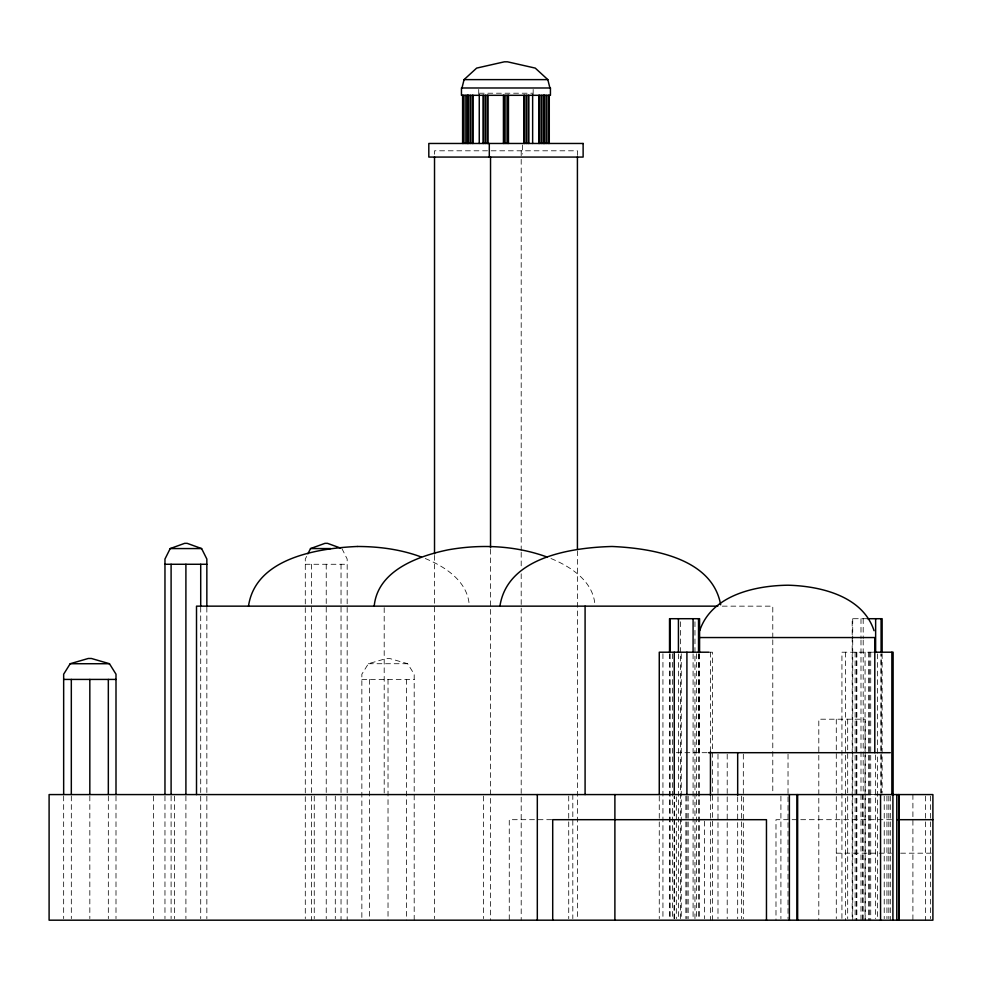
<?xml version="1.0" encoding="UTF-8"?>
<svg xmlns="http://www.w3.org/2000/svg" width="982" height="982" viewBox="0 0 982 982"><rect width="100%" height="100%" fill="white"/><g stroke="black" fill="none" stroke-linecap="round" stroke-linejoin="round"><path stroke-width="0.74" stroke-dasharray="4.91 3.68" d="M306.605 556.426L305.292 559.04L305.292 918.649M414.195 920.183L414.195 674.192L407.653 663.722L389.596 658.48L386.454 658.48L368.397 663.722L361.855 674.192L361.855 918.649M479.253 93.216L532.637 93.216M305.292 564.269L347.174 564.269M722.298 606.152L772.785 606.152L772.785 638.312M866.848 618.709L852.192 618.709L852.192 635.538M709.532 652.208L712.441 652.208L712.441 920.183M872.642 652.208L841.93 652.208L841.93 918.661M368.397 663.722L407.653 663.722M361.855 679.421L414.195 679.421M676.328 752.691L707.752 752.691M870.96 794.573L874.606 794.573M551.626 819.688L509.265 819.688L509.265 920.183M891.546 819.688L775.989 819.688L775.989 920.183M836.283 853.186L891.447 853.186M900.641 853.186L931.857 853.186M550.976 558.525C570.444 566.467 592.404 580.669 594.81 603.476M425.255 558.525C444.723 566.467 466.695 580.669 469.089 603.476M341.932 548.57L347.174 559.04L347.174 920.183M930.384 796.095L930.384 918.661M925.572 796.095L925.572 920.183M912.904 794.573L912.904 920.183M890.293 796.095L890.293 920.183M888.833 796.095L888.833 918.649M886.942 796.095L886.942 918.649M884.23 796.095L884.23 918.649M882.131 653.742L882.131 793.161M877.626 653.902L877.626 918.649M875.637 754.913L875.637 918.649M870.727 652.208L870.727 920.183M869.463 652.208L869.463 920.183M868.419 652.208L868.419 920.183M865.179 920.183L865.179 719.205L818.804 719.205L818.804 920.183M865.068 652.208L865.068 920.183M863.19 618.709L863.19 638.607M863.19 640.129L863.19 920.183M862.552 794.573L862.552 920.183M860.993 618.709L860.993 638.607M860.993 640.129L860.993 920.183M856.795 652.208L856.795 920.183M856.697 652.208L856.697 920.183M855.126 652.208L855.126 920.183M852.72 618.709L852.72 638.607M852.72 640.129L852.72 920.183M852.192 637.072L852.192 918.649M847.687 719.205L847.687 918.661M845.49 652.208L845.49 920.183M836.283 719.205L836.283 918.661M788.03 754.213L788.03 795.334M788.03 796.856L788.03 918.661M780.911 796.095L780.911 918.649M772.785 639.847L772.785 794.573M743.325 754.213L743.325 918.661M741.447 796.095L741.447 918.661M737.678 796.856L737.678 918.661M727.208 754.213L727.208 795.334M727.208 796.856L727.208 918.661M717.989 754.213L717.989 795.334M717.989 796.856L717.989 918.661M710.452 652.208L710.452 751.733M710.452 796.144L710.452 920.183M704.389 821.21L704.389 918.661M699.577 653.742L699.577 918.649M698.951 654.221L698.951 752.691M698.521 653.742L698.521 918.649M696.434 653.742L696.434 918.661M694.961 621.766L694.961 918.649M693.083 653.902L693.083 918.649M688.161 796.144L688.161 918.649M686.909 796.144L686.909 918.649M685.866 796.144L685.866 918.649M681.25 653.742L681.25 918.661M680.624 621.766L680.624 918.649M678.427 653.902L678.427 918.649M676.328 796.856L676.328 918.661M672.572 653.742L672.572 918.649M670.154 653.902L670.154 918.649M669.528 653.742L669.528 918.649M662.936 653.742L662.936 918.649M659.266 796.144L659.266 918.649M577.416 155.389L577.416 150.798L434.523 150.798L434.523 155.389M577.416 550.816L577.416 920.183M572.813 794.573L572.813 918.661M568.725 796.095L568.725 918.649M533.165 89.448L533.165 95.315M522.424 144.98L522.424 154.051M521.197 150.798L521.197 550.816M521.197 552.35L521.197 567.67M521.197 573.807L521.197 920.183M490.534 549.282L490.534 920.183M483.414 796.095L483.414 918.649M478.725 89.448L478.725 93.855M434.523 555.407L434.523 918.649M406.523 679.421L406.523 920.183M388.025 679.421L388.025 920.183M384.195 607.674L384.195 793.039M369.514 679.421L369.514 920.183M341.036 564.269L341.036 920.183M335.292 796.095L335.292 918.649M326.233 564.269L326.233 918.649M314.252 796.095L314.252 918.649M311.429 564.269L311.429 920.183M206.846 607.232L206.846 918.649M200.709 607.232L200.709 918.649M185.905 795.923L185.905 918.649M174.403 796.095L174.403 918.649M171.101 795.923L171.101 918.649M164.964 795.923L164.964 918.649M153.462 796.095L153.462 918.649M115.999 795.972L115.999 918.649M108.327 795.972L108.327 918.649M89.828 795.972L89.828 918.649M71.318 795.972L71.318 918.649M63.658 795.972L63.658 918.649M881.087 793.161L881.087 653.742L880.977 793.088M674.241 918.649L674.241 796.144L674.131 918.649"/><path stroke-width="1.47" d="M248.495 606.152C255.467 558.12 317.628 548.202 357.276 546.483M374.203 606.152C377.554 570.603 418.074 556.008 448.173 549.834C481.033 543.954 515.697 545.562 547.183 557.076M499.924 606.152C507.375 557.003 571.463 547.6 612.007 546.483C651.447 548.226 712.306 557.801 720.665 604.814M461.982 87.987L464.069 79.616L476.638 68.102L504.367 61.817L507.51 61.817L535.251 68.102L547.821 79.616L549.908 87.987M699.7 630.714C711.459 595.227 754.974 585.542 788.178 585.211C820.596 586.094 862.736 596.062 874.054 630.714M206.846 605.698L206.846 559.04L201.605 548.57L187.157 543.341L184.653 543.341L170.205 548.57L164.964 559.04L164.964 794.389M307.918 553.811L310.533 548.57L324.981 543.341L327.485 543.341L340.619 548.103M115.999 794.438L115.999 674.192L109.456 663.722L91.4 658.48L88.257 658.48L70.201 663.722L63.658 674.192L63.658 794.438M464.069 79.616L547.821 79.616M357.288 546.483C379.04 546.495 401.024 549.404 421.474 557.076M170.205 548.57L201.605 548.57M310.533 548.57L330.738 548.57M164.964 564.269L206.846 564.269M717.842 606.152L196.51 606.152L196.51 794.573M867.523 618.709L882.131 618.709L882.131 652.379M698.951 637.551L874.802 637.551L874.802 752.691M708.992 652.208L659.266 652.208L659.266 794.61M873.943 652.208L893.117 652.208L893.117 794.61M70.201 663.722L109.456 663.722M63.658 679.421L115.999 679.421M708.525 752.691L890.293 752.691M870.641 794.573L49.1 794.573L49.1 920.183L932.9 920.183L932.9 794.573L874.888 794.573M897.585 819.688L932.9 819.688M898.874 794.573L898.874 920.183M898.665 794.573L898.665 920.183M896.787 794.573L896.787 920.183M892.908 794.573L892.908 920.183M891.865 652.208L891.865 794.61M881.087 618.709L881.087 652.379M880.559 794.573L880.559 920.183M875.637 618.709L875.637 652.379M797.654 794.573L797.654 920.183M796.918 794.573L796.918 920.183M789.381 794.573L789.381 920.183M766.463 920.183L766.463 819.688L552.706 819.688L552.706 920.183M737.678 752.691L737.678 795.334M710.452 751.733L710.452 795.334M699.577 652.379L699.577 618.709L669.528 618.709L669.528 652.379M698.521 618.709L698.521 652.379M693.083 618.709L693.083 652.379M686.909 652.208L686.909 794.61M678.427 618.709L678.427 652.379M674.241 652.208L674.241 794.61M670.154 618.709L670.154 652.379M614.892 794.573L614.892 920.183M585.088 606.152L585.088 794.573M577.416 156.924L577.416 549.282M549.282 95.315L549.282 143.47M548.545 95.315L548.545 143.47M546.765 95.315L546.765 143.47M544.985 95.315L544.985 143.47M544.261 95.315L544.261 143.47M543.807 95.315L543.807 143.47M543.071 95.315L543.071 143.47M541.303 95.315L541.303 143.47M539.523 95.315L539.523 143.47M538.787 95.315L538.787 143.47M537.314 794.573L537.314 920.183M532.637 94.738L532.637 143.47M528.868 95.315L528.868 143.47M528.132 95.315L528.132 143.47M526.352 95.315L526.352 143.47M524.584 95.315L524.584 143.47M523.848 95.315L523.848 143.47M508.455 95.315L508.455 143.47M507.719 95.315L507.719 143.47M505.939 95.315L505.939 143.47M504.171 95.315L504.171 143.47M503.435 95.315L503.435 143.47M490.534 156.924L490.534 547.747M489.294 143.47L489.294 157.071M488.042 95.315L488.042 143.47M487.305 95.315L487.305 143.47M485.525 95.315L485.525 143.47M483.758 95.315L483.758 143.47M483.021 95.315L483.021 143.47M479.253 94.738L479.253 143.47M473.103 95.315L473.103 143.47M472.367 95.315L472.367 143.47M470.587 95.315L470.587 143.47M468.807 95.315L468.807 143.47M468.07 95.315L468.07 143.47M467.628 95.315L467.628 143.47M466.892 95.315L466.892 143.47M465.112 95.315L465.112 143.47M463.344 95.315L463.344 143.47M462.608 95.315L462.608 143.47M434.523 156.924L434.523 553.885M200.709 564.269L200.709 605.698M185.905 564.269L185.905 794.389M171.101 564.269L171.101 794.389M108.327 679.421L108.327 794.438M89.828 679.421L89.828 794.438M71.318 679.421L71.318 794.438M550.436 87.987L461.454 87.987L461.454 95.315L550.436 95.315L550.436 87.987M583.124 143.47L428.815 143.47L428.815 157.071L583.124 157.071L583.124 143.47"/></g></svg>
